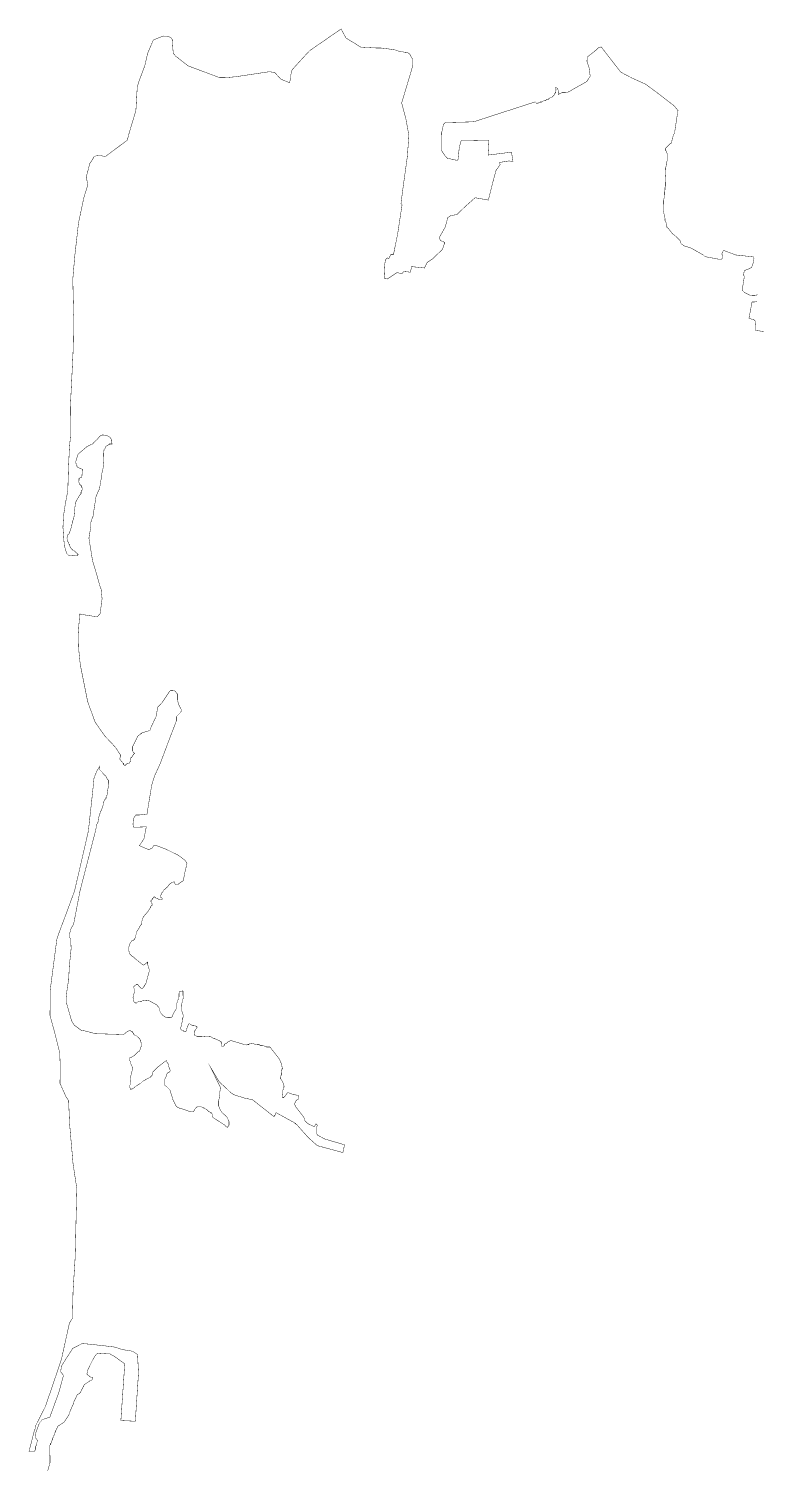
# Model space of a CAD drawing. Header units: metres. Extents: x 273899 to 302286, y 1977397 to 2102169.
# Drawn here: x 274546 to 279783, y 2070256 to 2080584 of the extents above; entities that cross this region are included whole.
import ezdxf

# ---------------------------------------------------------------- set-up
doc = ezdxf.new("R2010")
doc.units = ezdxf.units.M
doc.header["$MEASUREMENT"] = 0
doc.layers.add('HAZARDS LINE', color=1, linetype='Continuous')

msp = doc.modelspace()

# ---------------------------------------------------------------- linework, layer by layer
at = {"layer": 'HAZARDS LINE', "lineweight": 0}
for points in [[(274678, 2070185, 3, 3, 0), (274699, 2070261, 3, 3, 0), (274699, 2070313, 3, 3, 0), (274695, 2070317, 3, 3, 0), (274696, 2070385, 3, 3, 0), (274700, 2070389, 3, 3, 0), (274700, 2070393, 3, 3, 0), (274704, 2070393, 3, 3, 0), (274704, 2070401, 3, 3, 0), (274708, 2070401, 3, 3, 0), (274708, 2070405, 3, 3, 0), (274712, 2070417, 3, 3, 0), (274716, 2070425, 3, 3, 0), (274716, 2070433, 3, 3, 0), (274720, 2070441, 3, 3, 0), (274724, 2070445, 3, 3, 0), (274724, 2070453, 3, 3, 0), (274728, 2070456, 3, 3, 0), (274728, 2070460, 3, 3, 0), (274733, 2070468, 3, 3, 0), (274733, 2070476, 3, 3, 0), (274737, 2070480, 3, 3, 0), (274737, 2070488, 3, 3, 0), (274741, 2070492, 3, 3, 0), (274745, 2070500, 3, 3, 0), (274745, 2070504, 3, 3, 0), (274753, 2070512, 3, 3, 0), (274753, 2070516, 3, 3, 0), (274757, 2070524, 3, 3, 0), (274801, 2070552, 3, 3, 0), (274838, 2070611, 3, 3, 0), (274842, 2070619, 3, 3, 0), (274842, 2070627, 3, 3, 0), (274862, 2070675, 3, 3, 0), (274866, 2070679, 3, 3, 0), (274866, 2070683, 3, 3, 0), (274870, 2070691, 3, 3, 0), (274870, 2070699, 3, 3, 0), (274879, 2070715, 3, 3, 0), (274883, 2070723, 3, 3, 0), (274887, 2070731, 3, 3, 0), (274895, 2070751, 3, 3, 0), (274911, 2070759, 3, 3, 0), (274919, 2070767, 3, 3, 0), (274927, 2070787, 3, 3, 0), (274935, 2070795, 3, 3, 0), (274935, 2070803, 3, 3, 0), (274939, 2070806, 3, 3, 0), (274939, 2070810, 3, 3, 0), (274943, 2070814, 3, 3, 0), (274943, 2070818, 3, 3, 0), (274952, 2070826, 3, 3, 0), (274980, 2070846, 3, 3, 0), (274984, 2070846, 3, 3, 0), (274984, 2070850, 3, 3, 0), (274988, 2070850, 3, 3, 0), (274992, 2070854, 3, 3, 0), (275000, 2070854, 3, 3, 0), (275008, 2070874, 3, 3, 0), (274988, 2070878, 3, 3, 0), (274964, 2070898, 3, 3, 0), (274972, 2070930, 3, 3, 0), (274989, 2070966, 3, 3, 0), (275005, 2070998, 3, 3, 0), (275021, 2071026, 3, 3, 0), (275033, 2071042, 3, 3, 0), (275045, 2071049, 3, 3, 0), (275101, 2071045, 3, 3, 0), (275129, 2071045, 3, 3, 0), (275165, 2071024, 3, 3, 0), (275237, 2070972, 3, 3, 0), (275209, 2070564, 3, 3, 0), (275313, 2070559, 3, 3, 0), (275336, 2070907, 3, 3, 0), (275329, 2071039, 3, 3, 0), (275293, 2071063, 3, 3, 0), (275214, 2071076, 3, 3, 0), (275170, 2071092, 3, 3, 0), (275098, 2071101, 3, 3, 0), (274982, 2071114, 3, 3, 0), (274930, 2071118, 3, 3, 0), (274862, 2071083, 3, 3, 0), (274781, 2070956, 3, 3, 0), (274776, 2070916, 3, 3, 0), (274796, 2070888, 3, 3, 0), (274763, 2070768, 3, 3, 0), (274698, 2070589, 3, 3, 0), (274698, 2070585, 3, 3, 0), (274690, 2070585, 3, 3, 0), (274674, 2070581, 3, 3, 0), (274665, 2070577, 3, 3, 0), (274662, 2070577, 3, 3, 0), (274649, 2070573, 3, 3, 0), (274645, 2070569, 3, 3, 0), (274641, 2070569, 3, 3, 0), (274641, 2070565, 3, 3, 0), (274629, 2070553, 3, 3, 0), (274625, 2070549, 3, 3, 0), (274621, 2070545, 3, 3, 0), (274621, 2070541, 3, 3, 0), (274617, 2070533, 3, 3, 0), (274613, 2070521, 3, 3, 0), (274609, 2070510, 3, 3, 0), (274605, 2070498, 3, 3, 0), (274601, 2070490, 3, 3, 0), (274597, 2070478, 3, 3, 0), (274597, 2070462, 3, 3, 0), (274592, 2070454, 3, 3, 0), (274592, 2070442, 3, 3, 0), (274596, 2070438, 3, 3, 0), (274608, 2070422, 3, 3, 0), (274612, 2070418, 3, 3, 0), (274612, 2070414, 3, 3, 0), (274608, 2070410, 3, 3, 0), (274604, 2070406, 3, 3, 0), (274604, 2070398, 3, 3, 0), (274600, 2070386, 3, 3, 0), (274596, 2070378, 3, 3, 0), (274596, 2070358, 3, 3, 0), (274592, 2070350, 3, 3, 0), (274588, 2070346, 3, 3, 0), (274587, 2070342, 3, 3, 0), (274548, 2070342, 3, 3, 0), (274589, 2070502, 3, 3, 0), (274593, 2070502, 3, 3, 0), (274593, 2070522, 3, 3, 0), (274666, 2070665, 3, 3, 0), (274781, 2071004, 3, 3, 0), (274839, 2071267, 3, 3, 0), (274860, 2071299, 3, 3, 0), (274865, 2071499, 3, 3, 0), (274880, 2071739, 3, 3, 0), (274886, 2071990, 3, 3, 0), (274892, 2072234, 3, 3, 0), (274865, 2072411, 3, 3, 0), (274840, 2072699, 3, 3, 0), (274833, 2072867, 3, 3, 0), (274814, 2072895, 3, 3, 0), (274771, 2072991, 3, 3, 0), (274772, 2073131, 3, 3, 0), (274769, 2073211, 3, 3, 0), (274730, 2073367, 3, 3, 0), (274699, 2073480, 3, 3, 0), (274700, 2073659, 3, 3, 0), (274748, 2074027, 3, 3, 0), (274764, 2074075, 3, 3, 0), (274875, 2074374, 3, 3, 0), (274907, 2074512, 3, 3, 0), (274975, 2074807, 3, 3, 0), (275006, 2075091, 3, 3, 0), (275016, 2075191, 3, 3, 0), (275036, 2075239, 3, 3, 0), (275057, 2075274, 3, 3, 0), (275052, 2075254, 3, 3, 0), (275056, 2075250, 3, 3, 0), (275060, 2075246, 3, 3, 0), (275068, 2075238, 3, 3, 0), (275080, 2075226, 3, 3, 0), (275080, 2075222, 3, 3, 0), (275084, 2075218, 3, 3, 0), (275088, 2075214, 3, 3, 0), (275096, 2075206, 3, 3, 0), (275100, 2075206, 3, 3, 0), (275100, 2075202, 3, 3, 0), (275104, 2075198, 3, 3, 0), (275104, 2075194, 3, 3, 0), (275108, 2075190, 3, 3, 0), (275111, 2075182, 3, 3, 0), (275115, 2075178, 3, 3, 0), (275119, 2075174, 3, 3, 0), (275119, 2075150, 3, 3, 0), (275123, 2075138, 3, 3, 0), (275119, 2075122, 3, 3, 0), (275115, 2075110, 3, 3, 0), (275110, 2075070, 3, 3, 0), (275110, 2075066, 3, 3, 0), (275106, 2075062, 3, 3, 0), (275106, 2075054, 3, 3, 0), (275102, 2075050, 3, 3, 0), (275102, 2075042, 3, 3, 0), (275090, 2075030, 3, 3, 0), (275086, 2075018, 3, 3, 0), (275086, 2075014, 3, 3, 0), (275082, 2075010, 3, 3, 0), (275081, 2074994, 3, 3, 0), (275077, 2074982, 3, 3, 0), (275077, 2074978, 3, 3, 0), (275065, 2074950, 3, 3, 0), (275061, 2074946, 3, 3, 0), (275057, 2074926, 3, 3, 0), (275048, 2074902, 3, 3, 0), (275044, 2074870, 3, 3, 0), (275032, 2074850, 3, 3, 0), (275032, 2074834, 3, 3, 0), (275027, 2074815, 3, 3, 0), (275027, 2074811, 3, 3, 0), (274951, 2074517, 3, 3, 0), (274915, 2074377, 3, 3, 0), (274869, 2074138, 3, 3, 0), (274852, 2074110, 3, 3, 0), (274840, 2074070, 3, 3, 0), (274840, 2074042, 3, 3, 0), (274848, 2074030, 3, 3, 0), (274848, 2074022, 3, 3, 0), (274851, 2073962, 3, 3, 0), (274838, 2073834, 3, 3, 0), (274833, 2073734, 3, 3, 0), (274825, 2073690, 3, 3, 0), (274820, 2073650, 3, 3, 0), (274816, 2073614, 3, 3, 0), (274816, 2073566, 3, 3, 0), (274820, 2073562, 3, 3, 0), (274854, 2073442, 3, 3, 0), (274874, 2073410, 3, 3, 0), (274922, 2073374, 3, 3, 0), (274950, 2073369, 3, 3, 0), (275026, 2073349, 3, 3, 0), (275229, 2073343, 3, 3, 0), (275254, 2073363, 3, 3, 0), (275262, 2073367, 3, 3, 0), (275270, 2073371, 3, 3, 0), (275278, 2073371, 3, 3, 0), (275282, 2073366, 3, 3, 0), (275286, 2073366, 3, 3, 0), (275294, 2073362, 3, 3, 0), (275294, 2073358, 3, 3, 0), (275297, 2073354, 3, 3, 0), (275301, 2073350, 3, 3, 0), (275301, 2073346, 3, 3, 0), (275309, 2073338, 3, 3, 0), (275317, 2073334, 3, 3, 0), (275321, 2073334, 3, 3, 0), (275329, 2073326, 3, 3, 0), (275337, 2073322, 3, 3, 0), (275341, 2073314, 3, 3, 0), (275345, 2073314, 3, 3, 0), (275345, 2073310, 3, 3, 0), (275349, 2073302, 3, 3, 0), (275349, 2073298, 3, 3, 0), (275353, 2073290, 3, 3, 0), (275353, 2073286, 3, 3, 0), (275357, 2073286, 3, 3, 0), (275357, 2073258, 3, 3, 0), (275353, 2073254, 3, 3, 0), (275348, 2073242, 3, 3, 0), (275348, 2073234, 3, 3, 0), (275344, 2073230, 3, 3, 0), (275344, 2073226, 3, 3, 0), (275336, 2073218, 3, 3, 0), (275332, 2073218, 3, 3, 0), (275328, 2073214, 3, 3, 0), (275308, 2073194, 3, 3, 0), (275304, 2073190, 3, 3, 0), (275276, 2073175, 3, 3, 0), (275272, 2073175, 3, 3, 0), (275272, 2073159, 3, 3, 0), (275280, 2073139, 3, 3, 0), (275280, 2073131, 3, 3, 0), (275283, 2073127, 3, 3, 0), (275291, 2073110, 3, 3, 0), (275291, 2073106, 3, 3, 0), (275295, 2073102, 3, 3, 0), (275275, 2073023, 3, 3, 0), (275278, 2073003, 3, 3, 0), (275278, 2072983, 3, 3, 0), (275274, 2072979, 3, 3, 0), (275274, 2072959, 3, 3, 0), (275278, 2072955, 3, 3, 0), (275278, 2072947, 3, 3, 0), (275286, 2072951, 3, 3, 0), (275290, 2072951, 3, 3, 0), (275294, 2072955, 3, 3, 0), (275298, 2072955, 3, 3, 0), (275302, 2072958, 3, 3, 0), (275306, 2072962, 3, 3, 0), (275310, 2072966, 3, 3, 0), (275314, 2072966, 3, 3, 0), (275322, 2072974, 3, 3, 0), (275334, 2072982, 3, 3, 0), (275342, 2072986, 3, 3, 0), (275346, 2072990, 3, 3, 0), (275350, 2072990, 3, 3, 0), (275358, 2072998, 3, 3, 0), (275366, 2073006, 3, 3, 0), (275374, 2073010, 3, 3, 0), (275378, 2073014, 3, 3, 0), (275382, 2073014, 3, 3, 0), (275386, 2073018, 3, 3, 0), (275390, 2073022, 3, 3, 0), (275394, 2073022, 3, 3, 0), (275415, 2073033, 3, 3, 0), (275419, 2073033, 3, 3, 0), (275419, 2073037, 3, 3, 0), (275423, 2073037, 3, 3, 0), (275427, 2073041, 3, 3, 0), (275431, 2073045, 3, 3, 0), (275431, 2073049, 3, 3, 0), (275435, 2073049, 3, 3, 0), (275435, 2073057, 3, 3, 0), (275439, 2073069, 3, 3, 0), (275439, 2073073, 3, 3, 0), (275443, 2073077, 3, 3, 0), (275447, 2073081, 3, 3, 0), (275455, 2073089, 3, 3, 0), (275459, 2073093, 3, 3, 0), (275475, 2073109, 3, 3, 0), (275536, 2073156, 3, 3, 0), (275543, 2073140, 3, 3, 0), (275547, 2073136, 3, 3, 0), (275551, 2073128, 3, 3, 0), (275551, 2073120, 3, 3, 0), (275563, 2073088, 3, 3, 0), (275563, 2073080, 3, 3, 0), (275559, 2073076, 3, 3, 0), (275559, 2073072, 3, 3, 0), (275551, 2073072, 3, 3, 0), (275551, 2073068, 3, 3, 0), (275547, 2073068, 3, 3, 0), (275543, 2073064, 3, 3, 0), (275543, 2073060, 3, 3, 0), (275539, 2073060, 3, 3, 0), (275539, 2073056, 3, 3, 0), (275535, 2073040, 3, 3, 0), (275526, 2073024, 3, 3, 0), (275526, 2072976, 3, 3, 0), (275538, 2072968, 3, 3, 0), (275542, 2072964, 3, 3, 0), (275558, 2072948, 3, 3, 0), (275562, 2072944, 3, 3, 0), (275577, 2072896, 3, 3, 0), (275581, 2072880, 3, 3, 0), (275609, 2072824, 3, 3, 0), (275625, 2072816, 3, 3, 0), (275633, 2072812, 3, 3, 0), (275652, 2072807, 3, 3, 0), (275664, 2072803, 3, 3, 0), (275696, 2072791, 3, 3, 0), (275700, 2072791, 3, 3, 0), (275712, 2072787, 3, 3, 0), (275728, 2072787, 3, 3, 0), (275732, 2072791, 3, 3, 0), (275736, 2072795, 3, 3, 0), (275740, 2072803, 3, 3, 0), (275748, 2072815, 3, 3, 0), (275757, 2072819, 3, 3, 0), (275757, 2072823, 3, 3, 0), (275789, 2072822, 3, 3, 0), (275796, 2072818, 3, 3, 0), (275800, 2072818, 3, 3, 0), (275804, 2072814, 3, 3, 0), (275808, 2072814, 3, 3, 0), (275816, 2072810, 3, 3, 0), (275820, 2072806, 3, 3, 0), (275828, 2072802, 3, 3, 0), (275832, 2072798, 3, 3, 0), (275836, 2072794, 3, 3, 0), (275844, 2072786, 3, 3, 0), (275848, 2072786, 3, 3, 0), (275856, 2072782, 3, 3, 0), (275856, 2072778, 3, 3, 0), (275864, 2072778, 3, 3, 0), (275864, 2072774, 3, 3, 0), (275868, 2072770, 3, 3, 0), (275868, 2072762, 3, 3, 0), (275872, 2072746, 3, 3, 0), (275947, 2072697, 3, 3, 0), (275955, 2072693, 3.01, 3.01, 0), (275959, 2072687, 3.01, 3.01, 0), (275975, 2072674, 3.01, 3.01, 0), (275987, 2072690, 3.01, 3.01, 0), (275987, 2072718, 3.01, 3.01, 0), (275971, 2072751, 3.01, 3.01, 0), (275956, 2072765, 3, 3, 0), (275940, 2072777, 3, 3, 0), (275924, 2072801, 3, 3, 0), (275913, 2072829, 3, 3, 0), (275913, 2072865, 3, 3, 0), (275921, 2072909, 3, 3, 0), (275921, 2072925, 3, 3, 0), (275926, 2072961, 3, 3, 0), (275855, 2073106, 3, 3, 0), (275918, 2073001, 3, 3, 0), (275958, 2072965, 3.01, 3.01, 0), (275997, 2072927, 3.01, 3.01, 0), (276021, 2072910, 3.01, 3.01, 0), (276097, 2072886, 3.01, 3.01, 0), (276157, 2072873, 3.01, 3.01, 0), (276312, 2072751, 3.01, 3.01, 0), (276312, 2072759, 3.01, 3.01, 0), (276316, 2072759, 3.01, 3.01, 0), (276325, 2072775, 3.01, 3.01, 0), (276325, 2072779, 3.01, 3.01, 0), (276329, 2072779, 3.01, 3.01, 0), (276456, 2072709, 3.01, 3.01, 0), (276460, 2072705, 3.01, 3.01, 0), (276464, 2072705, 3.01, 3.01, 0), (276464, 2072701, 3.01, 3.01, 0), (276468, 2072701, 3.01, 3.01, 0), (276468, 2072697, 3.01, 3.01, 0), (276472, 2072697, 3.01, 3.01, 0), (276476, 2072693, 3.01, 3.01, 0), (276559, 2072600, 3.01, 3.01, 0), (276623, 2072543, 3.01, 3.01, 0), (276807, 2072493, 3.01, 3.01, 0), (276819, 2072549, 3.01, 3.01, 0), (276676, 2072591, 3.01, 3.01, 0), (276624, 2072619, 3.01, 3.01, 0), (276624, 2072623, 3.01, 3.01, 0), (276620, 2072627, 3.01, 3.01, 0), (276620, 2072683, 3.01, 3.01, 0), (276624, 2072687, 3.01, 3.01, 0), (276624, 2072691, 3.01, 3.01, 0), (276613, 2072700, 3.01, 3.01, 0), (276608, 2072696, 3.01, 3.01, 0), (276608, 2072692, 3.01, 3.01, 0), (276604, 2072684, 3.01, 3.01, 0), (276600, 2072680, 3.01, 3.01, 0), (276596, 2072680, 3.01, 3.01, 0), (276584, 2072688, 3.01, 3.01, 0), (276564, 2072696, 3.01, 3.01, 0), (276552, 2072704, 3.01, 3.01, 0), (276533, 2072724, 3.01, 3.01, 0), (276525, 2072749, 3.01, 3.01, 0), (276469, 2072821, 3.01, 3.01, 0), (276458, 2072842, 3.01, 3.01, 0), (276470, 2072866, 3.01, 3.01, 0), (276478, 2072873, 3.01, 3.01, 0), (276482, 2072873, 3.01, 3.01, 0), (276486, 2072877, 3.01, 3.01, 0), (276486, 2072881, 3.01, 3.01, 0), (276490, 2072885, 3.01, 3.01, 0), (276490, 2072889, 3.01, 3.01, 0), (276486, 2072905, 3.01, 3.01, 0), (276454, 2072910, 3.01, 3.01, 0), (276450, 2072914, 3.01, 3.01, 0), (276442, 2072914, 3.01, 3.01, 0), (276410, 2072926, 3.01, 3.01, 0), (276390, 2072898, 3.01, 3.01, 0), (276382, 2072891, 3.01, 3.01, 0), (276378, 2072891, 3.01, 3.01, 0), (276378, 2072887, 3.01, 3.01, 0), (276370, 2072887, 3.01, 3.01, 0), (276370, 2072907, 3.01, 3.01, 0), (276374, 2072911, 3.01, 3.01, 0), (276375, 2072943, 3.01, 3.01, 0), (276379, 2072947, 3.01, 3.01, 0), (276379, 2072955, 3.01, 3.01, 0), (276383, 2072963, 3.01, 3.01, 0), (276383, 2072975, 3.01, 3.01, 0), (276379, 2072987, 3.01, 3.01, 0), (276379, 2072991, 3.01, 3.01, 0), (276363, 2073019, 3.01, 3.01, 0), (276359, 2073023, 3.01, 3.01, 0), (276360, 2073047, 3.01, 3.01, 0), (276364, 2073051, 3.01, 3.01, 0), (276364, 2073067, 3.01, 3.01, 0), (276368, 2073095, 3.01, 3.01, 0), (276372, 2073095, 3.01, 3.01, 0), (276368, 2073115, 3.01, 3.01, 0), (276368, 2073123, 3.01, 3.01, 0), (276349, 2073168, 3.01, 3.01, 0), (276333, 2073188, 3.01, 3.01, 0), (276282, 2073253, 3.01, 3.01, 0), (276258, 2073253, 3.01, 3.01, 0), (276258, 2073257, 3.01, 3.01, 0), (276254, 2073257, 3.01, 3.01, 0), (276238, 2073261, 3.01, 3.01, 0), (276234, 2073261, 3.01, 3.01, 0), (276226, 2073265, 3.01, 3.01, 0), (276210, 2073265, 3.01, 3.01, 0), (276206, 2073270, 3.01, 3.01, 0), (276190, 2073270, 3.01, 3.01, 0), (276174, 2073274, 3.01, 3.01, 0), (276170, 2073274, 3.01, 3.01, 0), (276162, 2073278, 3.01, 3.01, 0), (276158, 2073278, 3.01, 3.01, 0), (276129, 2073274, 3.01, 3.01, 0), (276129, 2073270, 3.01, 3.01, 0), (276121, 2073270, 3.01, 3.01, 0), (276113, 2073267, 3.01, 3.01, 0), (276105, 2073271, 3.01, 3.01, 0), (276097, 2073271, 3.01, 3.01, 0), (276001, 2073300, 3.01, 3.01, 0), (275977, 2073288, 3.01, 3.01, 0), (275977, 2073284, 3.01, 3.01, 0), (275960, 2073277, 3, 3, 0), (275956, 2073273, 3, 3, 0), (275956, 2073265, 3, 3, 0), (275952, 2073261, 3, 3, 0), (275948, 2073261, 3, 3, 0), (275944, 2073257, 3, 3, 0), (275936, 2073257, 3, 3, 0), (275936, 2073277, 3, 3, 0), (275932, 2073281, 3, 3, 0), (275933, 2073289, 3, 3, 0), (275929, 2073289, 3, 3, 0), (275921, 2073297, 3, 3, 0), (275885, 2073313, 3, 3, 0), (275881, 2073313, 3, 3, 0), (275849, 2073330, 3, 3, 0), (275789, 2073326, 3, 3, 0), (275789, 2073330, 3, 3, 0), (275757, 2073330, 3, 3, 0), (275745, 2073334, 3, 3, 0), (275741, 2073334, 3, 3, 0), (275741, 2073338, 3, 3, 0), (275737, 2073366, 3, 3, 0), (275745, 2073374, 3, 3, 0), (275754, 2073390, 3, 3, 0), (275758, 2073394, 3, 3, 0), (275758, 2073398, 3, 3, 0), (275754, 2073402, 3, 3, 0), (275750, 2073402, 3, 3, 0), (275742, 2073406, 3, 3, 0), (275726, 2073407, 3, 3, 0), (275722, 2073411, 3, 3, 0), (275718, 2073411, 3, 3, 0), (275710, 2073415, 3, 3, 0), (275706, 2073419, 3, 3, 0), (275698, 2073419, 3, 3, 0), (275698, 2073415, 3, 3, 0), (275694, 2073415, 3, 3, 0), (275694, 2073411, 3, 3, 0), (275690, 2073403, 3, 3, 0), (275686, 2073403, 3, 3, 0), (275686, 2073391, 3, 3, 0), (275681, 2073383, 3, 3, 0), (275681, 2073371, 3, 3, 0), (275673, 2073363, 3, 3, 0), (275665, 2073363, 3, 3, 0), (275657, 2073371, 3, 3, 0), (275657, 2073375, 3, 3, 0), (275645, 2073375, 3, 3, 0), (275641, 2073379, 3, 3, 0), (275638, 2073387, 3, 3, 0), (275638, 2073395, 3, 3, 0), (275642, 2073399, 3, 3, 0), (275654, 2073451, 3, 3, 0), (275654, 2073463, 3, 3, 0), (275658, 2073467, 3, 3, 0), (275658, 2073483, 3, 3, 0), (275654, 2073491, 3, 3, 0), (275647, 2073515, 3, 3, 0), (275647, 2073543, 3, 3, 0), (275643, 2073551, 3, 3, 0), (275647, 2073559, 3, 3, 0), (275647, 2073567, 3, 3, 0), (275651, 2073575, 3, 3, 0), (275651, 2073591, 3, 3, 0), (275655, 2073595, 3, 3, 0), (275655, 2073599, 3, 3, 0), (275659, 2073603, 3, 3, 0), (275660, 2073615, 3, 3, 0), (275656, 2073623, 3, 3, 0), (275656, 2073655, 3, 3, 0), (275652, 2073659, 3, 3, 0), (275652, 2073655, 3, 3, 0), (275644, 2073655, 3, 3, 0), (275632, 2073651, 3, 3, 0), (275628, 2073651, 3, 3, 0), (275627, 2073607, 3, 3, 0), (275623, 2073595, 3, 3, 0), (275619, 2073591, 3, 3, 0), (275619, 2073583, 3, 3, 0), (275615, 2073579, 3, 3, 0), (275615, 2073575, 3, 3, 0), (275611, 2073568, 3, 3, 0), (275607, 2073560, 3, 3, 0), (275607, 2073528, 3, 3, 0), (275591, 2073500, 3, 3, 0), (275587, 2073496, 3, 3, 0), (275582, 2073480, 3, 3, 0), (275578, 2073472, 3, 3, 0), (275574, 2073468, 3, 3, 0), (275566, 2073464, 3, 3, 0), (275546, 2073464, 3, 3, 0), (275530, 2073468, 3, 3, 0), (275518, 2073476, 3, 3, 0), (275503, 2073488, 3, 3, 0), (275499, 2073493, 3, 3, 0), (275495, 2073501, 3, 3, 0), (275487, 2073517, 3, 3, 0), (275487, 2073529, 3, 3, 0), (275483, 2073537, 3, 3, 0), (275479, 2073541, 3, 3, 0), (275467, 2073557, 3, 3, 0), (275463, 2073557, 3, 3, 0), (275459, 2073561, 3, 3, 0), (275415, 2073585, 3, 3, 0), (275395, 2073589, 3, 3, 0), (275375, 2073590, 3, 3, 0), (275371, 2073586, 3, 3, 0), (275363, 2073586, 3, 3, 0), (275359, 2073582, 3, 3, 0), (275351, 2073582, 3, 3, 0), (275331, 2073578, 3, 3, 0), (275323, 2073570, 3, 3, 0), (275315, 2073570, 3, 3, 0), (275311, 2073574, 3, 3, 0), (275307, 2073574, 3, 3, 0), (275303, 2073578, 3, 3, 0), (275300, 2073594, 3, 3, 0), (275300, 2073602, 3, 3, 0), (275296, 2073610, 3, 3, 0), (275308, 2073654, 3, 3, 0), (275304, 2073658, 3, 3, 0), (275304, 2073674, 3, 3, 0), (275300, 2073686, 3, 3, 0), (275304, 2073690, 3, 3, 0), (275320, 2073702, 3, 3, 0), (275332, 2073702, 3, 3, 0), (275336, 2073694, 3, 3, 0), (275352, 2073678, 3, 3, 0), (275364, 2073674, 3, 3, 0), (275376, 2073690, 3, 3, 0), (275380, 2073693, 3, 3, 0), (275380, 2073697, 3, 3, 0), (275389, 2073709, 3, 3, 0), (275405, 2073769, 3, 3, 0), (275413, 2073797, 3, 3, 0), (275413, 2073813, 3, 3, 0), (275406, 2073829, 3, 3, 0), (275406, 2073833, 3, 3, 0), (275402, 2073849, 3, 3, 0), (275402, 2073865, 3, 3, 0), (275382, 2073849, 3, 3, 0), (275370, 2073842, 3, 3, 0), (275326, 2073878, 3, 3, 0), (275310, 2073890, 3, 3, 0), (275298, 2073902, 3, 3, 0), (275294, 2073902, 3, 3, 0), (275286, 2073910, 3, 3, 0), (275282, 2073914, 3, 3, 0), (275278, 2073918, 3, 3, 0), (275278, 2073922, 3, 3, 0), (275274, 2073922, 3, 3, 0), (275271, 2073930, 3, 3, 0), (275271, 2073938, 3, 3, 0), (275267, 2073942, 3, 3, 0), (275267, 2073974, 3, 3, 0), (275271, 2073986, 3, 3, 0), (275271, 2073990, 3, 3, 0), (275279, 2074006, 3, 3, 0), (275287, 2074014, 3, 3, 0), (275287, 2074018, 3, 3, 0), (275291, 2074018, 3, 3, 0), (275303, 2074022, 3, 3, 0), (275303, 2074026, 3, 3, 0), (275307, 2074026, 3, 3, 0), (275307, 2074030, 3, 3, 0), (275316, 2074046, 3, 3, 0), (275316, 2074058, 3, 3, 0), (275320, 2074066, 3, 3, 0), (275320, 2074078, 3, 3, 0), (275324, 2074086, 3, 3, 0), (275344, 2074114, 3, 3, 0), (275344, 2074118, 3, 3, 0), (275348, 2074126, 3, 3, 0), (275356, 2074134, 3, 3, 0), (275356, 2074138, 3, 3, 0), (275360, 2074141, 3, 3, 0), (275360, 2074161, 3, 3, 0), (275365, 2074169, 3, 3, 0), (275365, 2074173, 3, 3, 0), (275369, 2074185, 3, 3, 0), (275373, 2074189, 3, 3, 0), (275373, 2074193, 3, 3, 0), (275401, 2074225, 3, 3, 0), (275405, 2074229, 3, 3, 0), (275421, 2074257, 3, 3, 0), (275421, 2074261, 3, 3, 0), (275425, 2074261, 3, 3, 0), (275425, 2074265, 3, 3, 0), (275429, 2074269, 3, 3, 0), (275429, 2074273, 3, 3, 0), (275433, 2074273, 3, 3, 0), (275434, 2074285, 3, 3, 0), (275430, 2074289, 3, 3, 0), (275430, 2074293, 3, 3, 0), (275426, 2074297, 3, 3, 0), (275426, 2074309, 3, 3, 0), (275438, 2074317, 3, 3, 0), (275438, 2074325, 3, 3, 0), (275442, 2074325, 3, 3, 0), (275442, 2074329, 3, 3, 0), (275446, 2074333, 3, 3, 0), (275454, 2074333, 3, 3, 0), (275458, 2074329, 3, 3, 0), (275462, 2074325, 3, 3, 0), (275470, 2074324, 3, 3, 0), (275482, 2074316, 3, 3, 0), (275486, 2074312, 3, 3, 0), (275498, 2074312, 3, 3, 0), (275506, 2074316, 3, 3, 0), (275506, 2074324, 3, 3, 0), (275498, 2074328, 3, 3, 0), (275498, 2074332, 3, 3, 0), (275494, 2074332, 3, 3, 0), (275494, 2074340, 3, 3, 0), (275498, 2074348, 3, 3, 0), (275502, 2074356, 3, 3, 0), (275506, 2074368, 3, 3, 0), (275510, 2074368, 3, 3, 0), (275514, 2074376, 3, 3, 0), (275514, 2074380, 3, 3, 0), (275518, 2074384, 3, 3, 0), (275522, 2074384, 3, 3, 0), (275530, 2074392, 3, 3, 0), (275534, 2074396, 3, 3, 0), (275539, 2074404, 3, 3, 0), (275543, 2074404, 3, 3, 0), (275555, 2074420, 3, 3, 0), (275559, 2074424, 3, 3, 0), (275567, 2074432, 3, 3, 0), (275571, 2074432, 3, 3, 0), (275571, 2074436, 3, 3, 0), (275575, 2074435, 3, 3, 0), (275583, 2074439, 3, 3, 0), (275587, 2074439, 3, 3, 0), (275587, 2074443, 3, 3, 0), (275595, 2074443, 3, 3, 0), (275599, 2074427, 3, 3, 0), (275599, 2074423, 3, 3, 0), (275623, 2074423, 3, 3, 0), (275623, 2074427, 3, 3, 0), (275659, 2074451, 3, 3, 0), (275663, 2074475, 3, 3, 0), (275670, 2074511, 3, 3, 0), (275685, 2074575, 3, 3, 0), (275673, 2074595, 3, 3, 0), (275625, 2074632, 3, 3, 0), (275534, 2074677, 3, 3, 0), (275458, 2074706, 3, 3, 0), (275446, 2074702, 3, 3, 0), (275434, 2074686, 3, 3, 0), (275410, 2074674, 3, 3, 0), (275378, 2074687, 3, 3, 0), (275342, 2074703, 3, 3, 0), (275375, 2074751, 3, 3, 0), (275392, 2074838, 3, 3, 0), (275300, 2074835, 3, 3, 0), (275296, 2074856, 3, 3, 0), (275300, 2074899, 3, 3, 0), (275317, 2074923, 3, 3, 0), (275341, 2074923, 3, 3, 0), (275397, 2074930, 3, 3, 0), (275431, 2075138, 3, 3, 0), (275452, 2075206, 3, 3, 0), (275489, 2075286, 3, 3, 0), (275608, 2075600, 3, 3, 0), (275608, 2075628, 3, 3, 0), (275613, 2075636, 3, 3, 0), (275625, 2075648, 3, 3, 0), (275629, 2075652, 3, 3, 0), (275637, 2075660, 3, 3, 0), (275641, 2075668, 3, 3, 0), (275645, 2075672, 3, 3, 0), (275645, 2075680, 3, 3, 0), (275622, 2075724, 3, 3, 0), (275618, 2075752, 3, 3, 0), (275618, 2075792, 3, 3, 0), (275595, 2075820, 3, 3, 0), (275567, 2075821, 3, 3, 0), (275554, 2075805, 3, 3, 0), (275506, 2075733, 3, 3, 0), (275473, 2075698, 3, 3, 0), (275465, 2075638, 3, 3, 0), (275420, 2075542, 3, 3, 0), (275419, 2075534, 3, 3, 0), (275415, 2075534, 3, 3, 0), (275411, 2075530, 3, 3, 0), (275363, 2075515, 3, 3, 0), (275359, 2075515, 3, 3, 0), (275359, 2075511, 3, 3, 0), (275355, 2075511, 3, 3, 0), (275351, 2075507, 3, 3, 0), (275331, 2075491, 3, 3, 0), (275327, 2075487, 3, 3, 0), (275327, 2075483, 3, 3, 0), (275294, 2075416, 3, 3, 0), (275294, 2075384, 3, 3, 0), (275298, 2075376, 3, 3, 0), (275302, 2075376, 3, 3, 0), (275302, 2075372, 3, 3, 0), (275306, 2075368, 3, 3, 0), (275306, 2075364, 3, 3, 0), (275302, 2075364, 3, 3, 0), (275301, 2075356, 3, 3, 0), (275297, 2075356, 3, 3, 0), (275285, 2075336, 3, 3, 0), (275281, 2075336, 3, 3, 0), (275281, 2075332, 3, 3, 0), (275277, 2075324, 3, 3, 0), (275281, 2075320, 3, 3, 0), (275281, 2075316, 3, 3, 0), (275277, 2075312, 3, 3, 0), (275277, 2075308, 3, 3, 0), (275273, 2075304, 3, 3, 0), (275273, 2075300, 3, 3, 0), (275269, 2075296, 3, 3, 0), (275261, 2075296, 3, 3, 0), (275253, 2075292, 3, 3, 0), (275249, 2075292, 3, 3, 0), (275249, 2075288, 3, 3, 0), (275245, 2075284, 3, 3, 0), (275241, 2075284, 3, 3, 0), (275241, 2075280, 3, 3, 0), (275233, 2075280, 3, 3, 0), (275233, 2075284, 3, 3, 0), (275229, 2075284, 3, 3, 0), (275229, 2075296, 3, 3, 0), (275225, 2075296, 3, 3, 0), (275201, 2075325, 3, 3, 0), (275205, 2075345, 3, 3, 0), (275205, 2075357, 3, 3, 0), (275174, 2075405, 3, 3, 0), (275142, 2075441, 3, 3, 0), (275095, 2075490, 3, 3, 0), (275024, 2075591, 3, 3, 0), (274970, 2075739, 3, 3, 0), (274917, 2076004, 3, 3, 0), (274906, 2076112, 3, 3, 0), (274903, 2076240, 3, 3, 0), (274913, 2076372, 3, 3, 0), (274921, 2076368, 3, 3, 0), (275005, 2076355, 3, 3, 0), (275040, 2076351, 3, 3, 0), (275061, 2076375, 3, 3, 0), (275070, 2076458, 3, 3, 0), (275074, 2076478, 3, 3, 0), (275067, 2076551, 3, 3, 0), (275063, 2076555, 3, 3, 0), (275028, 2076679, 3, 3, 0), (275005, 2076755, 3, 3, 0), (274979, 2076916, 3, 3, 0), (274992, 2076995, 3, 3, 0), (274992, 2077031, 3, 3, 0), (274996, 2077035, 3, 3, 0), (275000, 2077051, 3, 3, 0), (275004, 2077063, 3, 3, 0), (275008, 2077071, 3, 3, 0), (275030, 2077215, 3, 3, 0), (275047, 2077255, 3, 3, 0), (275051, 2077263, 3, 3, 0), (275055, 2077267, 3, 3, 0), (275055, 2077271, 3, 3, 0), (275072, 2077371, 3, 3, 0), (275072, 2077383, 3, 3, 0), (275080, 2077411, 3, 3, 0), (275080, 2077415, 3, 3, 0), (275085, 2077451, 3, 3, 0), (275081, 2077471, 3, 3, 0), (275081, 2077503, 3, 3, 0), (275085, 2077507, 3, 3, 0), (275086, 2077551, 3, 3, 0), (275090, 2077550, 3, 3, 0), (275102, 2077578, 3, 3, 0), (275110, 2077582, 3, 3, 0), (275122, 2077590, 3, 3, 0), (275126, 2077590, 3, 3, 0), (275126, 2077594, 3, 3, 0), (275146, 2077594, 3, 3, 0), (275142, 2077606, 3, 3, 0), (275143, 2077622, 3, 3, 0), (275131, 2077642, 3, 3, 0), (275119, 2077650, 3, 3, 0), (275095, 2077658, 3, 3, 0), (275075, 2077659, 3, 3, 0), (275059, 2077651, 3, 3, 0), (275055, 2077647, 3, 3, 0), (275035, 2077623, 3, 3, 0), (275027, 2077619, 3, 3, 0), (275027, 2077615, 3, 3, 0), (275018, 2077607, 3, 3, 0), (275014, 2077607, 3, 3, 0), (275010, 2077599, 3, 3, 0), (275006, 2077595, 3, 3, 0), (274974, 2077580, 3, 3, 0), (274970, 2077576, 3, 3, 0), (274966, 2077576, 3, 3, 0), (274901, 2077521, 3, 3, 0), (274889, 2077485, 3, 3, 0), (274889, 2077481, 3, 3, 0), (274885, 2077469, 3, 3, 0), (274885, 2077453, 3, 3, 0), (274889, 2077453, 3, 3, 0), (274889, 2077441, 3, 3, 0), (274893, 2077437, 3, 3, 0), (274892, 2077433, 3, 3, 0), (274896, 2077429, 3, 3, 0), (274896, 2077425, 3, 3, 0), (274900, 2077425, 3, 3, 0), (274932, 2077412, 3, 3, 0), (274928, 2077352, 3, 3, 0), (274916, 2077352, 3, 3, 0), (274912, 2077348, 3, 3, 0), (274908, 2077348, 3, 3, 0), (274907, 2077320, 3, 3, 0), (274911, 2077304, 3, 3, 0), (274915, 2077304, 3, 3, 0), (274915, 2077300, 3, 3, 0), (274919, 2077296, 3, 3, 0), (274923, 2077296, 3, 3, 0), (274927, 2077292, 3, 3, 0), (274927, 2077280, 3, 3, 0), (274931, 2077280, 3, 3, 0), (274931, 2077264, 3, 3, 0), (274927, 2077260, 3, 3, 0), (274926, 2077248, 3, 3, 0), (274922, 2077248, 3, 3, 0), (274922, 2077236, 3, 3, 0), (274918, 2077228, 3, 3, 0), (274914, 2077228, 3, 3, 0), (274914, 2077224, 3, 3, 0), (274906, 2077216, 3, 3, 0), (274906, 2077212, 3, 3, 0), (274902, 2077208, 3, 3, 0), (274886, 2077181, 3, 3, 0), (274886, 2077177, 3, 3, 0), (274882, 2077173, 3, 3, 0), (274881, 2077165, 3, 3, 0), (274872, 2077073, 3, 3, 0), (274868, 2077049, 3, 3, 0), (274864, 2077045, 3, 3, 0), (274860, 2077029, 3, 3, 0), (274852, 2076993, 3, 3, 0), (274835, 2076945, 3, 3, 0), (274831, 2076945, 3, 3, 0), (274827, 2076941, 3, 3, 0), (274827, 2076937, 3, 3, 0), (274823, 2076929, 3, 3, 0), (274823, 2076921, 3, 3, 0), (274819, 2076917, 3, 3, 0), (274823, 2076913, 3, 3, 0), (274823, 2076905, 3, 3, 0), (274826, 2076893, 3, 3, 0), (274834, 2076881, 3, 3, 0), (274834, 2076873, 3, 3, 0), (274838, 2076873, 3, 3, 0), (274838, 2076869, 3, 3, 0), (274846, 2076849, 3, 3, 0), (274854, 2076841, 3, 3, 0), (274854, 2076837, 3, 3, 0), (274858, 2076837, 3, 3, 0), (274862, 2076833, 3, 3, 0), (274862, 2076829, 3, 3, 0), (274866, 2076829, 3, 3, 0), (274874, 2076825, 3, 3, 0), (274878, 2076821, 3, 3, 0), (274886, 2076813, 3, 3, 0), (274890, 2076809, 3, 3, 0), (274894, 2076808, 3, 3, 0), (274897, 2076804, 3, 3, 0), (274897, 2076800, 3, 3, 0), (274901, 2076800, 3, 3, 0), (274901, 2076796, 3, 3, 0), (274897, 2076792, 3, 3, 0), (274893, 2076788, 3, 3, 0), (274881, 2076789, 3, 3, 0), (274869, 2076793, 3, 3, 0), (274865, 2076793, 3, 3, 0), (274857, 2076789, 3, 3, 0), (274845, 2076789, 3, 3, 0), (274833, 2076793, 3, 3, 0), (274821, 2076805, 3, 3, 0), (274818, 2076809, 3, 3, 0), (274802, 2076862, 3, 3, 0), (274792, 2076994, 3, 3, 0), (274797, 2077082, 3, 3, 0), (274809, 2077162, 3, 3, 0), (274827, 2077257, 3, 3, 0), (274832, 2077421, 3, 3, 0), (274838, 2077553, 3, 3, 0), (274847, 2077661, 3, 3, 0), (274845, 2077853, 3, 3, 0), (274855, 2078053, 3, 3, 0), (274866, 2078281, 3, 3, 0), (274869, 2078525, 3, 3, 0), (274863, 2078781, 3, 3, 0), (274877, 2078945, 3, 3, 0), (274904, 2079185, 3, 3, 0), (274942, 2079365, 3, 3, 0), (274971, 2079460, 3, 3, 0), (274960, 2079516, 3, 3, 0), (274985, 2079612, 3, 3, 0), (275013, 2079656, 3, 3, 0), (275013, 2079660, 3, 3, 0), (275037, 2079672, 3, 3, 0), (275061, 2079671, 3, 3, 0), (275097, 2079663, 3, 3, 0), (275255, 2079781, 3, 3, 0), (275271, 2079841, 3, 3, 0), (275317, 2079993, 3, 3, 0), (275327, 2080165, 3, 3, 0), (275339, 2080204, 3, 3, 0), (275381, 2080316, 3, 3, 0), (275402, 2080408, 3, 3, 0), (275443, 2080503, 3, 3, 0), (275515, 2080531, 3, 3, 0), (275539, 2080530, 3, 3, 0), (275567, 2080522, 3, 3, 0), (275579, 2080506, 3, 3, 0), (275582, 2080458, 3, 3, 0), (275586, 2080406, 3, 3, 0), (275605, 2080385, 3, 3, 0), (275693, 2080316, 3, 3, 0), (275912, 2080234, 3, 3, 0), (275984, 2080233, 3, 3, 0), (276036, 2080238, 3, 3, 0), (276276, 2080274, 3, 3, 0), (276316, 2080269, 3, 3, 0), (276360, 2080221, 3, 3, 0), (276391, 2080208, 3, 3, 0), (276423, 2080195, 3, 3, 0), (276432, 2080231, 3, 3, 0), (276432, 2080251, 3, 3, 0), (276441, 2080287, 3, 3, 0), (276494, 2080346, 3, 3, 0), (276567, 2080425, 3, 3, 0), (276794, 2080582, 3, 3, 0), (276829, 2080517, 3, 3, 0), (276936, 2080451, 3, 3, 0), (277044, 2080445, 3, 3, 0), (277080, 2080445, 3, 3, 0), (277160, 2080435, 3, 3, 0), (277184, 2080431, 3, 3, 0), (277188, 2080427, 3, 3, 0), (277192, 2080427, 3, 3, 0), (277208, 2080422, 3, 3, 0), (277216, 2080422, 3, 3, 0), (277220, 2080418, 3, 3, 0), (277236, 2080418, 3, 3, 0), (277252, 2080414, 3, 3, 0), (277268, 2080413, 3, 3, 0), (277276, 2080409, 3, 3, 0), (277288, 2080401, 3, 3, 0), (277311, 2080360, 3, 3, 0), (277310, 2080320, 3, 3, 0), (277302, 2080289, 3, 3, 0), (277230, 2080049, 3, 3, 0), (277260, 2079937, 3, 3, 0), (277282, 2079816, 3, 3, 0), (277271, 2079664, 3, 3, 0), (277239, 2079432, 3, 3, 0), (277225, 2079325, 3, 3, 0), (277233, 2079316, 3, 3, 0), (277201, 2079105, 3, 3, 0), (277171, 2078957, 3, 3, 0), (277151, 2078957, 3, 3, 0), (277138, 2078930, 3, 3, 0), (277126, 2078934, 3, 3, 0), (277114, 2078922, 3, 3, 0), (277105, 2078870, 3, 3, 0), (277108, 2078818, 3, 3, 0), (277104, 2078786, 3, 3, 0), (277128, 2078782, 3, 3, 0), (277197, 2078828, 3, 3, 0), (277233, 2078820, 3, 3, 0), (277245, 2078836, 3, 3, 0), (277293, 2078831, 3, 3, 0), (277302, 2078871, 3, 3, 0), (277394, 2078861, 3, 3, 0), (277414, 2078901, 3, 3, 0), (277455, 2078928, 3, 3, 0), (277487, 2078960, 3, 3, 0), (277524, 2078995, 3, 3, 0), (277537, 2079035, 3, 3, 0), (277537, 2079047, 3, 3, 0), (277509, 2079059, 3, 3, 0), (277501, 2079080, 3, 3, 0), (277543, 2079155, 3, 3, 0), (277555, 2079195, 3, 3, 0), (277560, 2079223, 3, 3, 0), (277584, 2079238, 3, 3, 0), (277628, 2079246, 3, 3, 0), (277689, 2079305, 3, 3, 0), (277759, 2079367, 3, 3, 0), (277854, 2079350, 3, 3, 0), (277889, 2079489, 3, 3, 0), (277910, 2079565, 3, 3, 0), (277939, 2079605, 3, 3, 0), (277935, 2079621, 3, 3, 0), (278003, 2079632, 3, 3, 0), (278031, 2079627, 3, 3, 0), (278021, 2079695, 3, 3, 0), (277852, 2079674, 3, 3, 0), (277858, 2079782, 3, 3, 0), (277658, 2079778, 3, 3, 0), (277645, 2079730, 3, 3, 0), (277635, 2079638, 3, 3, 0), (277619, 2079638, 3, 3, 0), (277559, 2079651, 3, 3, 0), (277540, 2079672, 3, 3, 0), (277516, 2079708, 3, 3, 0), (277518, 2079836, 3, 3, 0), (277527, 2079876, 3, 3, 0), (277531, 2079896, 3, 3, 0), (277540, 2079904, 3, 3, 0), (277544, 2079908, 3, 3, 0), (277736, 2079913, 3, 3, 0), (277756, 2079916, 3, 3, 0), (278191, 2080057, 3, 3, 0), (278199, 2080049, 3, 3, 0), (278199, 2080045, 3, 3, 0), (278203, 2080045, 3, 3, 0), (278211, 2080049, 3, 3, 0), (278215, 2080049, 3, 3, 0), (278227, 2080052, 3, 3, 0), (278227, 2080056, 3, 3, 0), (278239, 2080056, 3, 3, 0), (278251, 2080064, 3, 3, 0), (278263, 2080068, 3, 3, 0), (278267, 2080068, 3, 3, 0), (278271, 2080072, 3, 3, 0), (278275, 2080072, 3, 3, 0), (278275, 2080076, 3, 3, 0), (278287, 2080075, 3, 3, 0), (278287, 2080079, 3, 3, 0), (278300, 2080087, 3, 3, 0), (278304, 2080091, 3, 3, 0), (278312, 2080091, 3, 3, 0), (278316, 2080095, 3, 3, 0), (278324, 2080103, 3, 3, 0), (278328, 2080107, 3, 3, 0), (278328, 2080111, 3, 3, 0), (278332, 2080119, 3, 3, 0), (278336, 2080119, 3, 3, 0), (278336, 2080127, 3, 3, 0), (278340, 2080127, 3, 3, 0), (278341, 2080147, 3, 3, 0), (278337, 2080151, 3, 3, 0), (278337, 2080159, 3, 3, 0), (278341, 2080159, 3, 3, 0), (278353, 2080154, 3, 3, 0), (278360, 2080126, 3, 3, 0), (278360, 2080122, 3, 3, 0), (278356, 2080118, 3, 3, 0), (278356, 2080110, 3, 3, 0), (278372, 2080118, 3, 3, 0), (278376, 2080118, 3, 3, 0), (278380, 2080122, 3, 3, 0), (278384, 2080122, 3, 3, 0), (278388, 2080126, 3, 3, 0), (278424, 2080125, 3, 3, 0), (278562, 2080203, 3, 3, 0), (278587, 2080242, 3, 3, 0), (278580, 2080299, 3, 3, 0), (278564, 2080347, 3, 3, 0), (278565, 2080379, 3, 3, 0), (278630, 2080430, 3, 3, 0), (278646, 2080446, 3, 3, 0), (278666, 2080453, 3, 3, 0), (278807, 2080271, 3, 3, 0), (278887, 2080229, 3, 3, 0), (278986, 2080184, 3, 3, 0), (279065, 2080126, 3, 3, 0), (279192, 2080028, 3, 3, 0), (279219, 2079995, 3, 3, 0), (279219, 2079991, 3, 3, 0), (279215, 2079987, 3, 3, 0), (279215, 2079971, 3, 3, 0), (279197, 2079852, 3, 3, 0), (279196, 2079840, 3, 3, 0), (279180, 2079800, 3, 3, 0), (279175, 2079776, 3, 3, 0), (279175, 2079768, 3, 3, 0), (279171, 2079760, 3, 3, 0), (279163, 2079756, 3, 3, 0), (279151, 2079744, 3, 3, 0), (279147, 2079740, 3, 3, 0), (279134, 2079728, 3, 3, 0), (279130, 2079720, 3, 3, 0), (279130, 2079708, 3, 3, 0), (279134, 2079704, 3, 3, 0), (279134, 2079700, 3, 3, 0), (279138, 2079692, 3, 3, 0), (279142, 2079684, 3, 3, 0), (279141, 2079636, 3, 3, 0), (279132, 2079588, 3, 3, 0), (279132, 2079584, 3, 3, 0), (279128, 2079580, 3, 3, 0), (279127, 2079544, 3, 3, 0), (279130, 2079480, 3, 3, 0), (279130, 2079452, 3, 3, 0), (279126, 2079448, 3, 3, 0), (279125, 2079416, 3, 3, 0), (279121, 2079408, 3, 3, 0), (279120, 2079372, 3, 3, 0), (279116, 2079348, 3, 3, 0), (279115, 2079276, 3, 3, 0), (279118, 2079256, 3, 3, 0), (279118, 2079252, 3, 3, 0), (279126, 2079216, 3, 3, 0), (279125, 2079204, 3, 3, 0), (279129, 2079200, 3, 3, 0), (279129, 2079196, 3, 3, 0), (279133, 2079188, 3, 3, 0), (279137, 2079156, 3, 3, 0), (279141, 2079156, 3, 3, 0), (279180, 2079107, 3, 3, 0), (279196, 2079095, 3, 3, 0), (279223, 2079070, 3, 3, 0), (279235, 2079058, 3, 3, 0), (279239, 2079042, 3, 3, 0), (279243, 2079034, 3, 3, 0), (279247, 2079030, 3, 3, 0), (279251, 2079030, 3, 3, 0), (279262, 2079021, 3, 3, 0), (279314, 2079004, 3, 3, 0), (279386, 2078963, 3, 3, 0), (279401, 2078955, 3, 3, 0), (279413, 2078943, 3, 3, 0), (279509, 2078925, 3, 3, 0), (279533, 2078925, 3, 3, 0), (279541, 2078936, 3, 3, 0), (279542, 2078952, 3, 3, 0), (279534, 2078961, 3, 3, 0), (279546, 2078988, 3, 3, 0), (279578, 2078976, 3, 3, 0), (279634, 2078955, 3, 3, 0), (279762, 2078941, 3, 3, 0), (279766, 2078933, 3, 3, 0), (279765, 2078917, 3, 3, 0), (279757, 2078885, 3, 3, 0), (279748, 2078865, 3, 3, 0), (279724, 2078853, 3, 3, 0), (279696, 2078842, 3, 3, 0), (279691, 2078810, 3, 3, 0), (279695, 2078802, 3, 3, 0), (279695, 2078790, 3, 3, 0), (279681, 2078702, 3, 3, 0), (279697, 2078685, 3, 3, 0), (279737, 2078665, 3, 3, 0), (279769, 2078664, 3, 3, 0), (279793, 2078668, 3, 3, 0)], [(279788, 2078620, 3, 3, 0), (279768, 2078616, 3, 3, 0), (279752, 2078616, 3, 3, 0), (279734, 2078521, 3, 3, 0), (279730, 2078501, 3, 3, 0), (279750, 2078492, 3, 3, 0), (279762, 2078492, 3, 3, 0), (279774, 2078480, 3, 3, 0), (279777, 2078440, 3, 3, 0), (279777, 2078412, 3, 3, 0), (279881, 2078398, 3, 3, 0)]]:
    msp.add_lwpolyline(points, format="xyseb", dxfattribs=at)
at = {"layer": 'HAZARDS LINE', "lineweight": 18, "const_width": 3}
msp.add_lwpolyline([(274593, 2070462), (274597, 2070462)], close=True, dxfattribs=at)

doc.saveas('drawing.dxf')
